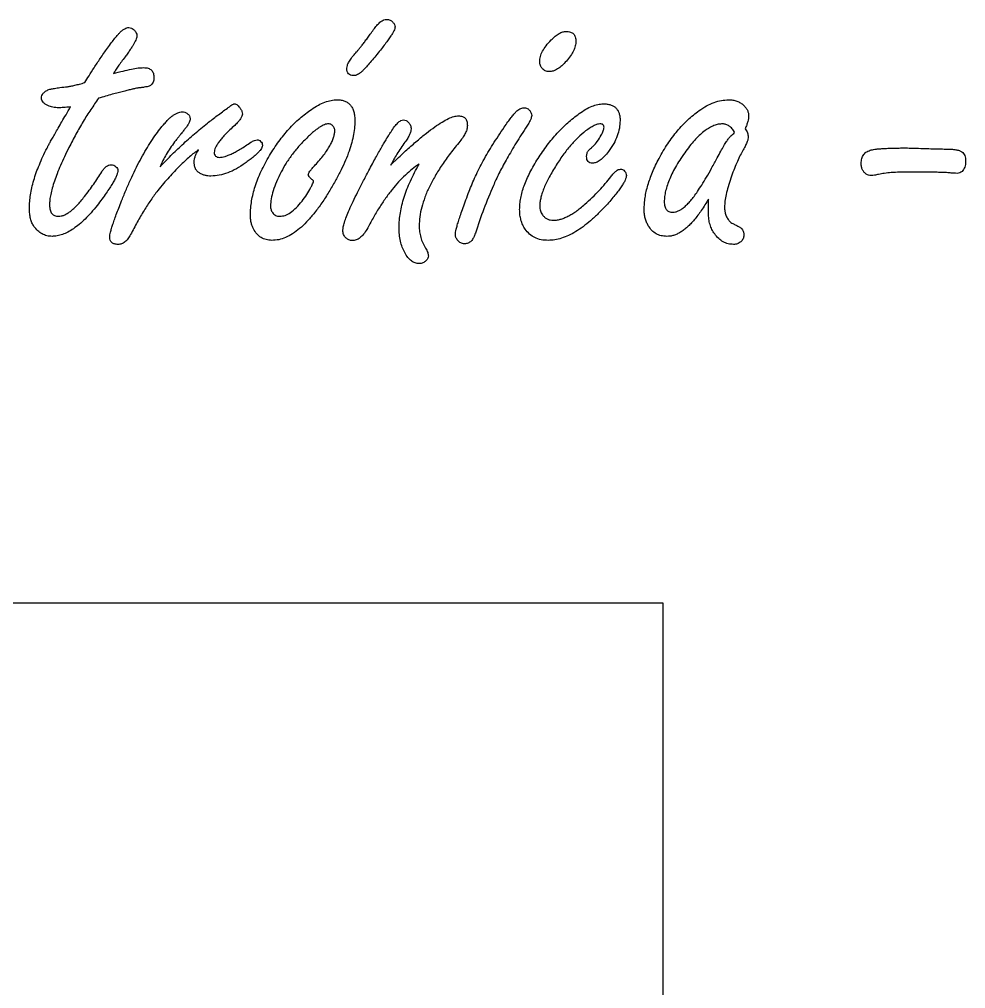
# Model space of a CAD drawing. Header units: millimetres. Extents: x 0 to 1186, y 0 to 599.
# Drawn here: x 410.44 to 454.81, y 499.1 to 544.53 of the extents above; entities that cross this region are included whole.
import ezdxf

# ---------------------------------------------------------------- set-up
doc = ezdxf.new("R2010")
doc.units = ezdxf.units.MM

msp = doc.modelspace()

# ---------------------------------------------------------------- linework, layer by layer
at = {"color": 7, "linetype": 'Continuous', "lineweight": 25}
for p, q in [((442.75, 535.453), (442.75, 536.109)), ((440.625, 517.173), (317.625, 517.173)), ((440.625, 414.173), (440.625, 517.173))]:
    msp.add_line(p, q, dxfattribs=at)
for points, knots in [([(427.083, 544.108), (427.133, 544.171), (427.223, 544.287), (427.369, 544.426), (427.516, 544.515), (427.617, 544.528), (427.663, 544.534)], [0, 0, 0, 0, 0.323585, 0.592714, 0.81433, 1, 1, 1, 1]), ([(427.663, 544.534), (427.718, 544.529), (427.827, 544.518), (427.906, 544.443), (427.946, 544.405)], [0, 0, 0, 0, 0.499659, 1, 1, 1, 1]), ([(427.946, 544.405), (427.978, 544.37), (428.037, 544.305), (428.049, 544.218), (428.055, 544.178)], [0, 0, 0, 0, 0.541138, 1, 1, 1, 1]), ([(414.569, 543.186), (414.632, 543.273), (414.748, 543.431), (414.909, 543.64), (415.04, 543.8), (415.121, 543.886), (415.155, 543.922)], [0, 0, 0, 0, 0.342146, 0.623019, 0.842851, 1, 1, 1, 1]), ([(415.155, 543.922), (415.192, 543.958), (415.261, 544.024), (415.371, 544.097), (415.472, 544.147), (415.539, 544.154), (415.57, 544.158)], [0, 0, 0, 0, 0.3164027, 0.586023, 0.8104043, 1, 1, 1, 1]), ([(415.57, 544.158), (415.615, 544.151), (415.716, 544.135), (415.789, 544.062), (415.829, 544.022)], [0, 0, 0, 0, 0.446501, 1, 1, 1, 1]), ([(415.829, 544.022), (415.864, 543.982), (415.929, 543.91), (415.943, 543.815), (415.95, 543.772)], [0, 0, 0, 0, 0.551128, 1, 1, 1, 1]), ([(426.174, 542.927), (426.199, 542.954), (426.255, 543.013), (426.34, 543.115), (426.438, 543.233), (426.547, 543.371), (426.662, 543.53), (426.794, 543.704), (426.935, 543.899), (427.032, 544.036), (427.083, 544.108)], [0, 0, 0, 0, 0.075423, 0.163633, 0.265992, 0.384064, 0.516714, 0.661995, 0.823084, 1, 1, 1, 1]), ([(428.055, 544.178), (428.051, 544.152), (428.041, 544.091), (427.994, 543.989), (427.924, 543.862), (427.825, 543.706), (427.694, 543.527), (427.542, 543.316), (427.359, 543.081), (427.225, 542.917), (427.154, 542.83)], [0, 0, 0, 0, 0.0477332, 0.1140235, 0.2043825, 0.3154157, 0.4524803, 0.6111421, 0.7936141, 1, 1, 1, 1]), ([(435.373, 543.569), (435.435, 543.63), (435.549, 543.743), (435.735, 543.867), (435.907, 543.955), (436.025, 543.965), (436.08, 543.969)], [0, 0, 0, 0, 0.313146, 0.578244, 0.803251, 1, 1, 1, 1]), ([(436.08, 543.969), (436.146, 543.965), (436.269, 543.956), (436.433, 543.866), (436.52, 543.7), (436.528, 543.576), (436.533, 543.507)], [0, 0, 0, 0, 0.270064, 0.497058, 0.722048, 1, 1, 1, 1]), ([(415.95, 543.772), (415.948, 543.748), (415.943, 543.695), (415.913, 543.608), (415.868, 543.507), (415.81, 543.387), (415.728, 543.257), (415.635, 543.108), (415.518, 542.948), (415.436, 542.834), (415.393, 542.774)], [0, 0, 0, 0, 0.061728, 0.139222, 0.236404, 0.350538, 0.48447, 0.635972, 0.808047, 1, 1, 1, 1]), ([(434.837, 542.547), (434.844, 542.63), (434.857, 542.803), (434.973, 543.056), (435.139, 543.321), (435.291, 543.482), (435.373, 543.569)], [0, 0, 0, 0, 0.208729, 0.437896, 0.697934, 1, 1, 1, 1]), ([(436.533, 543.507), (436.528, 543.435), (436.517, 543.281), (436.421, 543.053), (436.282, 542.811), (436.156, 542.658), (436.088, 542.577)], [0, 0, 0, 0, 0.205975, 0.436389, 0.698638, 1, 1, 1, 1]), ([(413.515, 541.57), (413.577, 541.678), (413.713, 541.916), (413.955, 542.292), (414.241, 542.724), (414.455, 543.026), (414.569, 543.186)], [0, 0, 0, 0, 0.194084, 0.425093, 0.694528, 1, 1, 1, 1]), ([(415.393, 542.774), (415.336, 542.697), (415.229, 542.553), (415.077, 542.348), (414.954, 542.162), (414.88, 542.045), (414.846, 541.991)], [0, 0, 0, 0, 0.299339, 0.566058, 0.799235, 1, 1, 1, 1]), ([(425.794, 542.244), (425.8, 542.289), (425.813, 542.391), (425.892, 542.551), (426.015, 542.733), (426.118, 542.858), (426.174, 542.927)], [0, 0, 0, 0, 0.169559, 0.388783, 0.664534, 1, 1, 1, 1]), ([(427.154, 542.83), (427.082, 542.742), (426.95, 542.583), (426.767, 542.371), (426.623, 542.207), (426.532, 542.121), (426.494, 542.085)], [0, 0, 0, 0, 0.342311, 0.623315, 0.843144, 1, 1, 1, 1]), ([(434.958, 542.226), (434.922, 542.273), (434.85, 542.367), (434.841, 542.486), (434.837, 542.547)], [0, 0, 0, 0, 0.488028, 1, 1, 1, 1]), ([(436.088, 542.577), (436.021, 542.502), (435.896, 542.365), (435.687, 542.209), (435.481, 542.103), (435.338, 542.091), (435.27, 542.085)], [0, 0, 0, 0, 0.30505, 0.566268, 0.794109, 1, 1, 1, 1]), ([(414.846, 541.991), (414.998, 542.033), (415.279, 542.112), (415.669, 542.2), (415.988, 542.259), (416.179, 542.269), (416.262, 542.274)], [0, 0, 0, 0, 0.328623, 0.603975, 0.828698, 1, 1, 1, 1]), ([(416.262, 542.274), (416.335, 542.27), (416.468, 542.263), (416.64, 542.165), (416.74, 541.994), (416.747, 541.863), (416.75, 541.791)], [0, 0, 0, 0, 0.276381, 0.503465, 0.727335, 1, 1, 1, 1]), ([(426.103, 541.897), (426.057, 541.899), (425.97, 541.904), (425.862, 541.979), (425.802, 542.1), (425.797, 542.192), (425.794, 542.244)], [0, 0, 0, 0, 0.258599, 0.482156, 0.708391, 1, 1, 1, 1]), ([(435.27, 542.085), (435.209, 542.091), (435.089, 542.102), (435.001, 542.185), (434.958, 542.226)], [0, 0, 0, 0, 0.5042079, 1, 1, 1, 1]), ([(416.75, 541.791), (416.748, 541.753), (416.743, 541.683), (416.713, 541.583), (416.66, 541.498), (416.608, 541.458), (416.583, 541.437)], [0, 0, 0, 0, 0.276234, 0.518608, 0.75925, 1, 1, 1, 1]), ([(426.494, 542.085), (426.461, 542.057), (426.398, 542.003), (426.297, 541.944), (426.2, 541.904), (426.135, 541.899), (426.103, 541.897)], [0, 0, 0, 0, 0.297438, 0.559203, 0.785995, 1, 1, 1, 1]), ([(411.475, 540.843), (411.479, 540.884), (411.486, 540.967), (411.56, 541.078), (411.671, 541.175), (411.765, 541.221), (411.816, 541.246)], [0, 0, 0, 0, 0.2187617, 0.4406623, 0.6939956, 1, 1, 1, 1]), ([(411.816, 541.246), (411.847, 541.254), (411.934, 541.278), (412.111, 541.303), (412.371, 541.344), (412.575, 541.366), (412.691, 541.379)], [0, 0, 0, 0, 0.106495, 0.30555, 0.604737, 1, 1, 1, 1]), ([(412.691, 541.379), (412.744, 541.387), (412.861, 541.405), (413.051, 541.449), (413.272, 541.504), (413.431, 541.547), (413.515, 541.57)], [0, 0, 0, 0, 0.190338, 0.418115, 0.690485, 1, 1, 1, 1]), ([(416.126, 541.332), (416.109, 541.331), (416.062, 541.329), (415.977, 541.316), (415.859, 541.292), (415.709, 541.255), (415.527, 541.211), (415.311, 541.159), (415.065, 541.093), (414.889, 541.047), (414.796, 541.022)], [0, 0, 0, 0, 0.0388086, 0.1018283, 0.1896422, 0.3024288, 0.4397476, 0.6016025, 0.7885294, 1, 1, 1, 1]), ([(416.583, 541.437), (416.562, 541.427), (416.512, 541.401), (416.414, 541.374), (416.282, 541.352), (416.182, 541.339), (416.126, 541.332)], [0, 0, 0, 0, 0.145352, 0.360835, 0.640306, 1, 1, 1, 1]), ([(411.775, 540.49), (411.73, 540.513), (411.648, 540.556), (411.551, 540.642), (411.485, 540.737), (411.478, 540.809), (411.475, 540.843)], [0, 0, 0, 0, 0.313069, 0.564706, 0.792023, 1, 1, 1, 1]), ([(414.154, 540.837), (414.03, 540.661), (413.778, 540.306), (413.426, 539.743), (413.083, 539.153), (412.872, 538.743), (412.764, 538.535)], [0, 0, 0, 0, 0.239673, 0.485444, 0.739253, 1, 1, 1, 1]), ([(414.796, 541.022), (414.689, 540.992), (414.474, 540.932), (414.261, 540.869), (414.154, 540.837)], [0, 0, 0, 0, 0.4993883, 1, 1, 1, 1]), ([(424.134, 540.316), (424.24, 540.384), (424.442, 540.514), (424.752, 540.657), (425.048, 540.746), (425.242, 540.76), (425.335, 540.766)], [0, 0, 0, 0, 0.291621, 0.553022, 0.785967, 1, 1, 1, 1]), ([(425.335, 540.766), (425.401, 540.764), (425.525, 540.76), (425.699, 540.712), (425.847, 540.631), (425.969, 540.519), (426.061, 540.373), (426.124, 540.197), (426.167, 539.992), (426.169, 539.844), (426.171, 539.765)], [0, 0, 0, 0, 0.132648, 0.249533, 0.35999, 0.467568, 0.580381, 0.702853, 0.841857, 1, 1, 1, 1]), ([(442.309, 540.257), (442.426, 540.335), (442.649, 540.485), (443.003, 540.644), (443.35, 540.746), (443.582, 540.76), (443.695, 540.766)], [0, 0, 0, 0, 0.280489, 0.5370116, 0.7732249, 1, 1, 1, 1]), ([(443.695, 540.766), (443.764, 540.764), (443.895, 540.761), (444.081, 540.706), (444.253, 540.629), (444.348, 540.55), (444.396, 540.51)], [0, 0, 0, 0, 0.266756, 0.514646, 0.757844, 1, 1, 1, 1]), ([(411.734, 538.5), (411.755, 538.539), (411.802, 538.629), (411.884, 538.783), (411.991, 538.97), (412.117, 539.195), (412.268, 539.453), (412.438, 539.749), (412.633, 540.077), (412.769, 540.309), (412.841, 540.431)], [0, 0, 0, 0, 0.059743, 0.137844, 0.234949, 0.350424, 0.484927, 0.637801, 0.809715, 1, 1, 1, 1]), ([(412.282, 540.389), (412.19, 540.394), (412.016, 540.401), (411.853, 540.461), (411.775, 540.49)], [0, 0, 0, 0, 0.524464, 1, 1, 1, 1]), ([(412.841, 540.431), (412.783, 540.424), (412.675, 540.413), (412.524, 540.402), (412.396, 540.392), (412.317, 540.39), (412.282, 540.389)], [0, 0, 0, 0, 0.311183, 0.579613, 0.811027, 1, 1, 1, 1]), ([(419.256, 539.665), (419.408, 539.785), (419.717, 540.029), (420.038, 540.258), (420.201, 540.375)], [0, 0, 0, 0, 0.491785, 1, 1, 1, 1]), ([(420.201, 540.375), (420.239, 540.405), (420.306, 540.457), (420.397, 540.522), (420.463, 540.566), (420.504, 540.575), (420.518, 540.578)], [0, 0, 0, 0, 0.380949, 0.675258, 0.879807, 1, 1, 1, 1]), ([(420.518, 540.578), (420.544, 540.575), (420.597, 540.568), (420.671, 540.516), (420.743, 540.439), (420.786, 540.375), (420.81, 540.339)], [0, 0, 0, 0, 0.191868, 0.40486, 0.676308, 1, 1, 1, 1]), ([(420.81, 540.339), (420.835, 540.298), (420.881, 540.224), (420.891, 540.137), (420.895, 540.098)], [0, 0, 0, 0, 0.549349, 1, 1, 1, 1]), ([(422.167, 538.149), (422.238, 538.263), (422.378, 538.486), (422.598, 538.808), (422.831, 539.108), (423.073, 539.389), (423.323, 539.651), (423.582, 539.894), (423.853, 540.114), (424.041, 540.249), (424.134, 540.316)], [0, 0, 0, 0, 0.135983, 0.26807, 0.396868, 0.522152, 0.645013, 0.765094, 0.88359, 1, 1, 1, 1]), ([(433.722, 540.198), (433.751, 540.227), (433.808, 540.281), (433.902, 540.344), (433.998, 540.382), (434.064, 540.387), (434.095, 540.389)], [0, 0, 0, 0, 0.2851927, 0.5465049, 0.7798304, 1, 1, 1, 1]), ([(434.095, 540.389), (434.151, 540.385), (434.262, 540.375), (434.34, 540.296), (434.378, 540.257)], [0, 0, 0, 0, 0.504911, 1, 1, 1, 1]), ([(436.686, 540.119), (436.789, 540.188), (436.981, 540.318), (437.274, 540.464), (437.548, 540.557), (437.727, 540.571), (437.811, 540.578)], [0, 0, 0, 0, 0.300961, 0.564943, 0.795467, 1, 1, 1, 1]), ([(437.811, 540.578), (437.873, 540.576), (437.99, 540.573), (438.154, 540.533), (438.297, 540.476), (438.413, 540.388), (438.5, 540.272), (438.561, 540.133), (438.601, 539.972), (438.604, 539.856), (438.605, 539.795)], [0, 0, 0, 0, 0.145265, 0.275317, 0.392857, 0.502856, 0.612856, 0.729218, 0.857031, 1, 1, 1, 1]), ([(444.396, 540.51), (444.432, 540.473), (444.501, 540.401), (444.58, 540.276), (444.626, 540.14), (444.632, 540.047), (444.634, 540.001)], [0, 0, 0, 0, 0.266681, 0.518064, 0.759462, 1, 1, 1, 1]), ([(417.089, 539.465), (417.136, 539.524), (417.226, 539.635), (417.366, 539.782), (417.496, 539.911), (417.62, 540.017), (417.742, 540.098), (417.857, 540.153), (417.965, 540.194), (418.037, 540.199), (418.072, 540.201)], [0, 0, 0, 0, 0.178955, 0.339074, 0.482628, 0.613483, 0.728031, 0.829257, 0.917801, 1, 1, 1, 1]), ([(418.072, 540.201), (418.115, 540.197), (418.202, 540.19), (418.276, 540.144), (418.314, 540.122)], [0, 0, 0, 0, 0.498494, 1, 1, 1, 1]), ([(418.446, 539.871), (418.444, 539.844), (418.438, 539.782), (418.393, 539.686), (418.332, 539.574), (418.276, 539.498), (418.246, 539.456)], [0, 0, 0, 0, 0.178257, 0.395938, 0.669563, 1, 1, 1, 1]), ([(418.314, 540.122), (418.353, 540.087), (418.428, 540.02), (418.44, 539.92), (418.446, 539.871)], [0, 0, 0, 0, 0.513702, 1, 1, 1, 1]), ([(420.895, 540.098), (420.889, 540.062), (420.875, 539.98), (420.802, 539.853), (420.686, 539.712), (420.589, 539.617), (420.536, 539.565)], [0, 0, 0, 0, 0.165684, 0.378699, 0.660062, 1, 1, 1, 1]), ([(427.866, 539.268), (427.919, 539.351), (428.013, 539.501), (428.169, 539.673), (428.309, 539.796), (428.41, 539.816), (428.455, 539.824)], [0, 0, 0, 0, 0.352998, 0.632609, 0.839209, 1, 1, 1, 1]), ([(428.093, 537.94), (428.266, 538.103), (428.593, 538.413), (429.073, 538.832), (429.505, 539.192), (429.895, 539.483), (430.239, 539.714), (430.54, 539.878), (430.797, 539.987), (430.96, 540.005), (431.031, 540.013)], [0, 0, 0, 0, 0.195643, 0.370957, 0.524893, 0.658945, 0.772188, 0.865881, 0.941112, 1, 1, 1, 1]), ([(428.455, 539.824), (428.495, 539.818), (428.583, 539.804), (428.647, 539.741), (428.682, 539.707)], [0, 0, 0, 0, 0.454028, 1, 1, 1, 1]), ([(431.031, 540.013), (431.093, 540.008), (431.207, 540), (431.357, 539.909), (431.434, 539.747), (431.442, 539.626), (431.446, 539.559)], [0, 0, 0, 0, 0.263841, 0.482948, 0.715992, 1, 1, 1, 1]), ([(433.174, 539.477), (433.23, 539.56), (433.334, 539.712), (433.484, 539.913), (433.607, 540.074), (433.687, 540.16), (433.722, 540.198)], [0, 0, 0, 0, 0.3315238, 0.6101864, 0.8298112, 1, 1, 1, 1]), ([(434.461, 540.036), (434.456, 540), (434.446, 539.915), (434.382, 539.778), (434.291, 539.609), (434.211, 539.492), (434.166, 539.427)], [0, 0, 0, 0, 0.157155, 0.37545, 0.654845, 1, 1, 1, 1]), ([(434.378, 540.257), (434.402, 540.221), (434.447, 540.154), (434.456, 540.073), (434.461, 540.036)], [0, 0, 0, 0, 0.5355251, 1, 1, 1, 1]), ([(434.758, 538.017), (434.898, 538.227), (435.174, 538.639), (435.645, 539.196), (436.142, 539.696), (436.506, 539.979), (436.686, 540.119)], [0, 0, 0, 0, 0.263949, 0.518245, 0.762112, 1, 1, 1, 1]), ([(440.434, 538.017), (440.499, 538.135), (440.628, 538.368), (440.838, 538.702), (441.059, 539.013), (441.287, 539.306), (441.528, 539.575), (441.777, 539.825), (442.037, 540.053), (442.219, 540.189), (442.309, 540.257)], [0, 0, 0, 0, 0.137784, 0.271099, 0.400813, 0.526718, 0.648419, 0.768501, 0.885311, 1, 1, 1, 1]), ([(444.634, 540.001), (444.633, 539.961), (444.629, 539.875), (444.591, 539.736), (444.544, 539.574), (444.497, 539.463), (444.473, 539.403)], [0, 0, 0, 0, 0.1896553, 0.4178812, 0.6900657, 1, 1, 1, 1]), ([(415.267, 536.115), (415.338, 536.29), (415.478, 536.632), (415.7, 537.127), (415.923, 537.592), (416.149, 538.028), (416.378, 538.432), (416.613, 538.803), (416.841, 539.15), (417.008, 539.362), (417.089, 539.465)], [0, 0, 0, 0, 0.1483005, 0.28984, 0.4247228, 0.5530695, 0.6743509, 0.788762, 0.8973691, 1, 1, 1, 1]), ([(417.036, 537.628), (417.202, 537.802), (417.54, 538.156), (418.081, 538.666), (418.651, 539.174), (419.052, 539.5), (419.256, 539.665)], [0, 0, 0, 0, 0.239578, 0.486113, 0.739239, 1, 1, 1, 1]), ([(418.246, 539.456), (418.24, 539.449), (418.223, 539.431), (418.194, 539.391), (418.151, 539.333), (418.091, 539.259), (418.018, 539.167), (417.928, 539.059), (417.83, 538.929), (417.757, 538.839), (417.719, 538.791)], [0, 0, 0, 0, 0.031976, 0.08886, 0.175567, 0.286607, 0.42473, 0.589939, 0.782795, 1, 1, 1, 1]), ([(420.536, 539.565), (420.461, 539.496), (420.319, 539.364), (420.121, 539.171), (419.955, 538.992), (419.821, 538.826), (419.716, 538.674), (419.635, 538.538), (419.587, 538.413), (419.58, 538.333), (419.576, 538.296)], [0, 0, 0, 0, 0.1888527, 0.3596255, 0.5099871, 0.6404348, 0.7552766, 0.8512227, 0.9322045, 1, 1, 1, 1]), ([(424.922, 539.636), (424.894, 539.634), (424.831, 539.63), (424.735, 539.597), (424.628, 539.55), (424.513, 539.481), (424.39, 539.391), (424.255, 539.286), (424.11, 539.162), (424.013, 539.069), (423.963, 539.021)], [0, 0, 0, 0, 0.073937, 0.161383, 0.26129, 0.376112, 0.507005, 0.655139, 0.818804, 1, 1, 1, 1]), ([(426.171, 539.765), (426.166, 539.65), (426.157, 539.411), (426.094, 539.043), (425.996, 538.653), (425.859, 538.241), (425.682, 537.806), (425.462, 537.352), (425.209, 536.872), (425.016, 536.552), (424.917, 536.386)], [0, 0, 0, 0, 0.094647, 0.19687, 0.306742, 0.424972, 0.553931, 0.692627, 0.840734, 1, 1, 1, 1]), ([(425.179, 539.486), (425.164, 539.508), (425.136, 539.552), (425.075, 539.6), (425.003, 539.633), (424.95, 539.635), (424.922, 539.636)], [0, 0, 0, 0, 0.256497, 0.497998, 0.734476, 1, 1, 1, 1]), ([(425.229, 539.327), (425.227, 539.354), (425.222, 539.411), (425.194, 539.46), (425.179, 539.486)], [0, 0, 0, 0, 0.476669, 1, 1, 1, 1]), ([(428.808, 539.397), (428.804, 539.358), (428.794, 539.268), (428.735, 539.125), (428.642, 538.961), (428.563, 538.847), (428.52, 538.785)], [0, 0, 0, 0, 0.173726, 0.393911, 0.668831, 1, 1, 1, 1]), ([(428.682, 539.707), (428.718, 539.661), (428.79, 539.57), (428.802, 539.454), (428.808, 539.397)], [0, 0, 0, 0, 0.506287, 1, 1, 1, 1]), ([(431.446, 539.559), (431.442, 539.504), (431.433, 539.384), (431.357, 539.204), (431.246, 539.01), (431.149, 538.883), (431.096, 538.815)], [0, 0, 0, 0, 0.19842, 0.427625, 0.690586, 1, 1, 1, 1]), ([(431.528, 536.48), (431.574, 536.595), (431.666, 536.83), (431.822, 537.183), (432.001, 537.543), (432.194, 537.914), (432.41, 538.294), (432.645, 538.682), (432.903, 539.077), (433.082, 539.342), (433.174, 539.477)], [0, 0, 0, 0, 0.108302, 0.220982, 0.337761, 0.459936, 0.587252, 0.719831, 0.857061, 1, 1, 1, 1]), ([(434.166, 539.427), (434.081, 539.295), (433.915, 539.037), (433.682, 538.654), (433.462, 538.294), (433.269, 537.947), (433.089, 537.622), (432.929, 537.314), (432.787, 537.025), (432.704, 536.836), (432.665, 536.745)], [0, 0, 0, 0, 0.153148, 0.299194, 0.436535, 0.565061, 0.686244, 0.798363, 0.903631, 1, 1, 1, 1]), ([(437.663, 539.636), (437.622, 539.631), (437.525, 539.619), (437.371, 539.549), (437.19, 539.442), (437.062, 539.352), (436.992, 539.303)], [0, 0, 0, 0, 0.165392, 0.383226, 0.661707, 1, 1, 1, 1]), ([(437.852, 539.477), (437.85, 539.501), (437.847, 539.546), (437.807, 539.603), (437.741, 539.633), (437.691, 539.635), (437.663, 539.636)], [0, 0, 0, 0, 0.254348, 0.471873, 0.705623, 1, 1, 1, 1]), ([(437.722, 539.109), (437.76, 539.176), (437.824, 539.292), (437.844, 539.422), (437.852, 539.477)], [0, 0, 0, 0, 0.579786, 1, 1, 1, 1]), ([(438.605, 539.795), (438.599, 539.674), (438.587, 539.429), (438.478, 539.064), (438.311, 538.696), (438.152, 538.466), (438.07, 538.346)], [0, 0, 0, 0, 0.229742, 0.467276, 0.723235, 1, 1, 1, 1]), ([(443.413, 539.636), (443.346, 539.631), (443.208, 539.623), (443.001, 539.559), (442.792, 539.457), (442.578, 539.316), (442.361, 539.135), (442.139, 538.916), (441.916, 538.655), (441.772, 538.464), (441.696, 538.364)], [0, 0, 0, 0, 0.091139, 0.186919, 0.291873, 0.406508, 0.534367, 0.674839, 0.829862, 1, 1, 1, 1]), ([(443.978, 539.224), (443.94, 539.288), (443.87, 539.405), (443.729, 539.537), (443.577, 539.623), (443.467, 539.632), (443.413, 539.636)], [0, 0, 0, 0, 0.303315, 0.555561, 0.781319, 1, 1, 1, 1]), ([(444.473, 539.403), (444.515, 539.341), (444.59, 539.229), (444.609, 539.097), (444.617, 539.038)], [0, 0, 0, 0, 0.56092, 1, 1, 1, 1]), ([(423.963, 539.021), (423.832, 538.889), (423.577, 538.633), (423.241, 538.223), (422.949, 537.811), (422.791, 537.522), (422.715, 537.381)], [0, 0, 0, 0, 0.2686, 0.523213, 0.767463, 1, 1, 1, 1]), ([(424.31, 537.708), (424.382, 537.789), (424.521, 537.944), (424.711, 538.175), (424.867, 538.397), (424.998, 538.605), (425.098, 538.803), (425.176, 538.987), (425.218, 539.161), (425.225, 539.274), (425.229, 539.327)], [0, 0, 0, 0, 0.171525, 0.329296, 0.471805, 0.601423, 0.718012, 0.821749, 0.915846, 1, 1, 1, 1]), ([(426.83, 537.454), (426.883, 537.555), (426.986, 537.75), (427.137, 538.029), (427.28, 538.289), (427.415, 538.524), (427.539, 538.742), (427.655, 538.936), (427.762, 539.11), (427.833, 539.217), (427.866, 539.268)], [0, 0, 0, 0, 0.16261, 0.316437, 0.456434, 0.587678, 0.70634, 0.816283, 0.912464, 1, 1, 1, 1]), ([(436.992, 539.303), (436.871, 539.205), (436.615, 538.998), (436.266, 538.609), (435.907, 538.156), (435.686, 537.816), (435.57, 537.637)], [0, 0, 0, 0, 0.212486, 0.448082, 0.709973, 1, 1, 1, 1]), ([(437.354, 538.603), (437.418, 538.671), (437.56, 538.826), (437.664, 539.008), (437.722, 539.109)], [0, 0, 0, 0, 0.4456519, 1, 1, 1, 1]), ([(443.163, 538.046), (443.219, 538.15), (443.322, 538.34), (443.467, 538.595), (443.585, 538.792), (443.661, 538.901), (443.692, 538.947)], [0, 0, 0, 0, 0.340158, 0.618802, 0.839931, 1, 1, 1, 1]), ([(443.692, 538.947), (443.729, 538.99), (443.814, 539.093), (443.918, 539.176), (443.978, 539.224)], [0, 0, 0, 0, 0.423904, 1, 1, 1, 1]), ([(444.617, 539.038), (444.612, 538.998), (444.602, 538.904), (444.544, 538.752), (444.464, 538.565), (444.39, 538.433), (444.349, 538.361)], [0, 0, 0, 0, 0.166298, 0.382048, 0.6624052, 1, 1, 1, 1]), ([(410.91, 535.679), (410.912, 535.783), (410.915, 535.994), (410.962, 536.315), (411.021, 536.65), (411.115, 536.996), (411.228, 537.357), (411.376, 537.726), (411.539, 538.112), (411.668, 538.368), (411.734, 538.5)], [0, 0, 0, 0, 0.104345, 0.213477, 0.327612, 0.448768, 0.575959, 0.710211, 0.850775, 1, 1, 1, 1]), ([(412.764, 538.535), (412.692, 538.389), (412.552, 538.109), (412.367, 537.697), (412.21, 537.314), (412.083, 536.96), (411.982, 536.636), (411.905, 536.342), (411.863, 536.073), (411.855, 535.903), (411.852, 535.824)], [0, 0, 0, 0, 0.169526, 0.326382, 0.46982, 0.600061, 0.717696, 0.823013, 0.917083, 1, 1, 1, 1]), ([(417.719, 538.791), (417.648, 538.694), (417.509, 538.504), (417.328, 538.21), (417.165, 537.923), (417.079, 537.725), (417.036, 537.628)], [0, 0, 0, 0, 0.267086, 0.521476, 0.765153, 1, 1, 1, 1]), ([(419.833, 538.067), (419.871, 538.07), (419.956, 538.076), (420.091, 538.111), (420.245, 538.169), (420.419, 538.245), (420.612, 538.346), (420.825, 538.467), (421.054, 538.613), (421.212, 538.718), (421.296, 538.773)], [0, 0, 0, 0, 0.070342, 0.155204, 0.254538, 0.370221, 0.50343, 0.652092, 0.817366, 1, 1, 1, 1]), ([(421.837, 538.641), (421.835, 538.616), (421.829, 538.561), (421.786, 538.477), (421.72, 538.388), (421.632, 538.285), (421.518, 538.175), (421.377, 538.057), (421.214, 537.928), (421.094, 537.842), (421.031, 537.796)], [0, 0, 0, 0, 0.062409, 0.138505, 0.232207, 0.342362, 0.476585, 0.628718, 0.80427, 1, 1, 1, 1]), ([(421.296, 538.773), (421.348, 538.807), (421.439, 538.867), (421.545, 538.884), (421.59, 538.891)], [0, 0, 0, 0, 0.576103, 1, 1, 1, 1]), ([(421.59, 538.891), (421.618, 538.887), (421.678, 538.879), (421.724, 538.839), (421.749, 538.817)], [0, 0, 0, 0, 0.455858, 1, 1, 1, 1]), ([(421.749, 538.817), (421.776, 538.791), (421.825, 538.741), (421.833, 538.673), (421.837, 538.641)], [0, 0, 0, 0, 0.538034, 1, 1, 1, 1]), ([(428.52, 538.785), (428.452, 538.69), (428.321, 538.505), (428.146, 538.226), (427.985, 537.962), (427.891, 537.787), (427.846, 537.702)], [0, 0, 0, 0, 0.274993, 0.532087, 0.774057, 1, 1, 1, 1]), ([(431.096, 538.815), (430.945, 538.63), (430.653, 538.273), (430.263, 537.731), (429.936, 537.206), (429.66, 536.702), (429.449, 536.213), (429.302, 535.742), (429.202, 535.291), (429.191, 534.994), (429.185, 534.849)], [0, 0, 0, 0, 0.15972, 0.308367, 0.446067, 0.573529, 0.692043, 0.801453, 0.903283, 1, 1, 1, 1]), ([(437.116, 538.376), (437.125, 538.386), (437.148, 538.412), (437.196, 538.46), (437.268, 538.524), (437.323, 538.574), (437.354, 538.603)], [0, 0, 0, 0, 0.12031, 0.322658, 0.613808, 1, 1, 1, 1]), ([(450.384, 538.414), (450.418, 538.421), (450.497, 538.438), (450.631, 538.458), (450.798, 538.472), (450.994, 538.482), (451.222, 538.496), (451.48, 538.499), (451.769, 538.507), (451.972, 538.506), (452.079, 538.505)], [0, 0, 0, 0, 0.061784, 0.142325, 0.239645, 0.355826, 0.48929, 0.641654, 0.811325, 1, 1, 1, 1]), ([(452.079, 538.505), (452.19, 538.504), (452.43, 538.501), (452.669, 538.49), (452.798, 538.485)], [0, 0, 0, 0, 0.462973, 1, 1, 1, 1]), ([(452.798, 538.485), (452.926, 538.481), (453.157, 538.474), (453.464, 538.465), (453.694, 538.459), (453.821, 538.456), (453.872, 538.455)], [0, 0, 0, 0, 0.358934, 0.643875, 0.857562, 1, 1, 1, 1]), ([(453.872, 538.455), (453.96, 538.454), (454.119, 538.451), (454.334, 538.429), (454.505, 538.393), (454.593, 538.344), (454.632, 538.323)], [0, 0, 0, 0, 0.3361255, 0.6133171, 0.8311971, 1, 1, 1, 1]), ([(418.84, 538.417), (418.771, 538.368), (418.626, 538.265), (418.412, 538.086), (418.187, 537.883), (417.949, 537.659), (417.708, 537.406), (417.452, 537.132), (417.191, 536.83), (417.015, 536.619), (416.924, 536.509)], [0, 0, 0, 0, 0.094016, 0.196592, 0.308827, 0.42861, 0.558353, 0.695856, 0.842804, 1, 1, 1, 1]), ([(418.634, 537.852), (418.636, 537.895), (418.64, 537.986), (418.689, 538.123), (418.747, 538.272), (418.808, 538.367), (418.84, 538.417)], [0, 0, 0, 0, 0.213401, 0.445648, 0.707589, 1, 1, 1, 1]), ([(419.576, 538.296), (419.578, 538.262), (419.58, 538.198), (419.638, 538.119), (419.726, 538.072), (419.795, 538.069), (419.833, 538.067)], [0, 0, 0, 0, 0.258406, 0.479556, 0.711804, 1, 1, 1, 1]), ([(421.272, 535.364), (421.275, 535.472), (421.282, 535.692), (421.324, 536.024), (421.397, 536.363), (421.492, 536.709), (421.622, 537.061), (421.774, 537.42), (421.957, 537.785), (422.096, 538.026), (422.167, 538.149)], [0, 0, 0, 0, 0.1095202, 0.2227706, 0.3386418, 0.4605091, 0.5863579, 0.718263, 0.8561522, 1, 1, 1, 1]), ([(433.895, 535.618), (433.899, 535.706), (433.906, 535.886), (433.945, 536.163), (434.014, 536.448), (434.109, 536.743), (434.23, 537.048), (434.383, 537.361), (434.554, 537.69), (434.689, 537.906), (434.758, 538.017)], [0, 0, 0, 0, 0.102771, 0.209836, 0.323496, 0.443206, 0.569602, 0.704747, 0.84807, 1, 1, 1, 1]), ([(437.036, 538.108), (437.039, 538.159), (437.044, 538.255), (437.093, 538.338), (437.116, 538.376)], [0, 0, 0, 0, 0.535119, 1, 1, 1, 1]), ([(437.313, 537.79), (437.272, 537.793), (437.195, 537.799), (437.098, 537.866), (437.043, 537.977), (437.039, 538.061), (437.036, 538.108)], [0, 0, 0, 0, 0.2556859, 0.4722416, 0.7087326, 1, 1, 1, 1]), ([(438.07, 538.346), (438.003, 538.263), (437.883, 538.11), (437.685, 537.935), (437.499, 537.816), (437.371, 537.798), (437.313, 537.79)], [0, 0, 0, 0, 0.3307483, 0.6026978, 0.8195782, 1, 1, 1, 1]), ([(439.736, 535.623), (439.738, 535.715), (439.744, 535.901), (439.778, 536.183), (439.83, 536.473), (439.908, 536.769), (440.009, 537.07), (440.127, 537.381), (440.268, 537.699), (440.377, 537.909), (440.434, 538.017)], [0, 0, 0, 0, 0.108856, 0.221855, 0.338375, 0.459205, 0.586048, 0.717445, 0.855654, 1, 1, 1, 1]), ([(441.696, 538.364), (441.616, 538.25), (441.459, 538.03), (441.255, 537.696), (441.075, 537.38), (440.934, 537.074), (440.819, 536.783), (440.741, 536.502), (440.686, 536.237), (440.68, 536.063), (440.678, 535.98)], [0, 0, 0, 0, 0.159183, 0.307877, 0.44608, 0.573196, 0.691818, 0.802296, 0.904752, 1, 1, 1, 1]), ([(442.238, 536.468), (442.305, 536.568), (442.449, 536.785), (442.67, 537.148), (442.909, 537.576), (443.075, 537.883), (443.163, 538.046)], [0, 0, 0, 0, 0.1963562, 0.4281514, 0.6961776, 1, 1, 1, 1]), ([(444.349, 538.361), (444.301, 538.275), (444.201, 538.094), (444.069, 537.791), (443.929, 537.453), (443.843, 537.213), (443.798, 537.086)], [0, 0, 0, 0, 0.211255, 0.448192, 0.711261, 1, 1, 1, 1]), ([(449.91, 537.778), (449.914, 537.858), (449.923, 538.006), (450.015, 538.207), (450.178, 538.348), (450.313, 538.392), (450.384, 538.414)], [0, 0, 0, 0, 0.274406, 0.511902, 0.743396, 1, 1, 1, 1]), ([(454.632, 538.323), (454.659, 538.3), (454.714, 538.252), (454.771, 538.149), (454.802, 538.022), (454.806, 537.929), (454.808, 537.878)], [0, 0, 0, 0, 0.213781, 0.439471, 0.696798, 1, 1, 1, 1]), ([(414.301, 537.39), (414.333, 537.44), (414.392, 537.531), (414.504, 537.632), (414.616, 537.704), (414.698, 537.712), (414.737, 537.716)], [0, 0, 0, 0, 0.312596, 0.573451, 0.794307, 1, 1, 1, 1]), ([(414.737, 537.716), (414.781, 537.714), (414.867, 537.708), (414.936, 537.655), (414.969, 537.628)], [0, 0, 0, 0, 0.504902, 1, 1, 1, 1]), ([(414.969, 537.628), (414.995, 537.6), (415.041, 537.549), (415.051, 537.48), (415.055, 537.449)], [0, 0, 0, 0, 0.539297, 1, 1, 1, 1]), ([(418.855, 537.354), (418.821, 537.38), (418.751, 537.431), (418.684, 537.551), (418.642, 537.693), (418.637, 537.797), (418.634, 537.852)], [0, 0, 0, 0, 0.224285, 0.45448, 0.70863, 1, 1, 1, 1]), ([(421.031, 537.796), (420.894, 537.702), (420.633, 537.524), (420.221, 537.335), (419.82, 537.21), (419.553, 537.194), (419.423, 537.187)], [0, 0, 0, 0, 0.284442, 0.540992, 0.777981, 1, 1, 1, 1]), ([(423.983, 537.269), (423.99, 537.288), (424.007, 537.343), (424.076, 537.432), (424.176, 537.561), (424.261, 537.654), (424.31, 537.708)], [0, 0, 0, 0, 0.108279, 0.312956, 0.606095, 1, 1, 1, 1]), ([(429.185, 537.752), (429.075, 537.674), (428.849, 537.515), (428.527, 537.235), (428.212, 536.914), (427.907, 536.547), (427.6, 536.146), (427.303, 535.699), (427.012, 535.211), (426.83, 534.867), (426.736, 534.69)], [0, 0, 0, 0, 0.102112, 0.20907, 0.322573, 0.442269, 0.570085, 0.705082, 0.848709, 1, 1, 1, 1]), ([(427.846, 537.702), (427.888, 537.741), (427.973, 537.818), (428.053, 537.9), (428.093, 537.94)], [0, 0, 0, 0, 0.503193, 1, 1, 1, 1]), ([(428.243, 534.781), (428.246, 534.894), (428.252, 535.125), (428.298, 535.475), (428.373, 535.833), (428.476, 536.201), (428.61, 536.576), (428.772, 536.962), (428.964, 537.357), (429.11, 537.618), (429.185, 537.752)], [0, 0, 0, 0, 0.107543, 0.219602, 0.335037, 0.456313, 0.582195, 0.714935, 0.854079, 1, 1, 1, 1]), ([(435.57, 537.637), (435.513, 537.541), (435.402, 537.356), (435.252, 537.083), (435.124, 536.827), (435.02, 536.585), (434.94, 536.359), (434.884, 536.148), (434.845, 535.954), (434.84, 535.828), (434.837, 535.768)], [0, 0, 0, 0, 0.16517, 0.31901, 0.459769, 0.589084, 0.707433, 0.814037, 0.911334, 1, 1, 1, 1]), ([(449.977, 537.475), (449.958, 537.522), (449.918, 537.619), (449.912, 537.724), (449.91, 537.778)], [0, 0, 0, 0, 0.479271, 1, 1, 1, 1]), ([(454.808, 537.878), (454.806, 537.831), (454.801, 537.741), (454.772, 537.611), (454.72, 537.497), (454.667, 537.435), (454.641, 537.404)], [0, 0, 0, 0, 0.275285, 0.5276, 0.767914, 1, 1, 1, 1]), ([(413.494, 536.236), (413.641, 536.426), (413.927, 536.798), (414.178, 537.195), (414.301, 537.39)], [0, 0, 0, 0, 0.510771, 1, 1, 1, 1]), ([(415.055, 537.449), (415.051, 537.413), (415.043, 537.33), (414.989, 537.196), (414.916, 537.032), (414.809, 536.841), (414.668, 536.625), (414.504, 536.376), (414.306, 536.101), (414.162, 535.91), (414.086, 535.809)], [0, 0, 0, 0, 0.0557088, 0.1303587, 0.2229603, 0.336849, 0.4712164, 0.6259561, 0.8028878, 1, 1, 1, 1]), ([(419.423, 537.187), (419.373, 537.189), (419.273, 537.195), (419.125, 537.223), (418.985, 537.278), (418.899, 537.329), (418.855, 537.354)], [0, 0, 0, 0, 0.250824, 0.500833, 0.747599, 1, 1, 1, 1]), ([(422.715, 537.381), (422.639, 537.228), (422.497, 536.941), (422.341, 536.518), (422.237, 536.137), (422.221, 535.893), (422.214, 535.779)], [0, 0, 0, 0, 0.3021127, 0.5675682, 0.7989144, 1, 1, 1, 1]), ([(424.237, 536.963), (424.198, 536.993), (424.13, 537.047), (424.054, 537.132), (423.995, 537.2), (423.987, 537.249), (423.983, 537.269)], [0, 0, 0, 0, 0.360214, 0.637267, 0.85052, 1, 1, 1, 1]), ([(425.605, 534.64), (425.611, 534.694), (425.624, 534.822), (425.686, 535.039), (425.786, 535.308), (425.916, 535.635), (426.095, 536.011), (426.302, 536.446), (426.554, 536.932), (426.735, 537.274), (426.83, 537.454)], [0, 0, 0, 0, 0.052951, 0.124991, 0.218336, 0.332725, 0.467331, 0.623239, 0.80135, 1, 1, 1, 1]), ([(436.954, 535.865), (437.071, 535.972), (437.3, 536.181), (437.619, 536.505), (437.914, 536.825), (438.09, 537.048), (438.176, 537.157)], [0, 0, 0, 0, 0.266679, 0.522676, 0.766093, 1, 1, 1, 1]), ([(438.9, 537.219), (438.896, 537.185), (438.888, 537.108), (438.839, 536.985), (438.763, 536.843), (438.659, 536.678), (438.528, 536.49), (438.359, 536.286), (438.17, 536.055), (438.029, 535.898), (437.955, 535.815)], [0, 0, 0, 0, 0.0590584, 0.1357016, 0.2287087, 0.3421965, 0.4766486, 0.6307038, 0.8051915, 1, 1, 1, 1]), ([(438.176, 537.157), (438.215, 537.21), (438.288, 537.307), (438.404, 537.42), (438.514, 537.495), (438.589, 537.508), (438.623, 537.513)], [0, 0, 0, 0, 0.338264, 0.614243, 0.825283, 1, 1, 1, 1]), ([(438.623, 537.513), (438.659, 537.509), (438.735, 537.499), (438.791, 537.445), (438.82, 537.416)], [0, 0, 0, 0, 0.4692511, 1, 1, 1, 1]), ([(438.82, 537.416), (438.843, 537.385), (438.886, 537.326), (438.896, 537.253), (438.9, 537.219)], [0, 0, 0, 0, 0.5264285, 1, 1, 1, 1]), ([(450.384, 537.216), (450.341, 537.22), (450.259, 537.226), (450.143, 537.276), (450.047, 537.362), (450.001, 537.436), (449.977, 537.475)], [0, 0, 0, 0, 0.251994, 0.485965, 0.732759, 1, 1, 1, 1]), ([(450.728, 537.266), (450.662, 537.251), (450.548, 537.226), (450.432, 537.219), (450.384, 537.216)], [0, 0, 0, 0, 0.584753, 1, 1, 1, 1]), ([(452.156, 537.375), (452.007, 537.374), (451.729, 537.373), (451.342, 537.353), (451.014, 537.32), (450.817, 537.283), (450.728, 537.266)], [0, 0, 0, 0, 0.311987, 0.58123, 0.81037, 1, 1, 1, 1]), ([(454.09, 537.337), (454.054, 537.34), (453.967, 537.347), (453.819, 537.356), (453.634, 537.36), (453.411, 537.367), (453.151, 537.369), (452.853, 537.372), (452.517, 537.376), (452.281, 537.375), (452.156, 537.375)], [0, 0, 0, 0, 0.056477, 0.134203, 0.230101, 0.344247, 0.479662, 0.633332, 0.80678, 1, 1, 1, 1]), ([(454.405, 537.316), (454.362, 537.318), (454.257, 537.322), (454.152, 537.331), (454.09, 537.337)], [0, 0, 0, 0, 0.410705, 1, 1, 1, 1]), ([(454.641, 537.404), (454.607, 537.379), (454.536, 537.328), (454.45, 537.32), (454.405, 537.316)], [0, 0, 0, 0, 0.485437, 1, 1, 1, 1]), ([(424.095, 536.633), (424.119, 536.68), (424.158, 536.759), (424.199, 536.863), (424.233, 536.924), (424.236, 536.955), (424.237, 536.963)], [0, 0, 0, 0, 0.435494, 0.739551, 0.934035, 1, 1, 1, 1]), ([(432.665, 536.745), (432.511, 536.381), (432.202, 535.649), (431.95, 534.895), (431.823, 534.517)], [0, 0, 0, 0, 0.497574, 1, 1, 1, 1]), ([(443.798, 537.086), (443.753, 536.954), (443.668, 536.704), (443.578, 536.343), (443.516, 536.025), (443.508, 535.825), (443.504, 535.732)], [0, 0, 0, 0, 0.3024126, 0.5687245, 0.8007239, 1, 1, 1, 1]), ([(412.276, 535.303), (412.319, 535.306), (412.41, 535.312), (412.548, 535.36), (412.689, 535.436), (412.841, 535.536), (412.995, 535.671), (413.159, 535.831), (413.325, 536.024), (413.436, 536.163), (413.494, 536.236)], [0, 0, 0, 0, 0.082555, 0.172755, 0.273649, 0.387918, 0.517534, 0.661227, 0.822396, 1, 1, 1, 1]), ([(416.924, 536.509), (416.815, 536.362), (416.591, 536.058), (416.275, 535.563), (415.956, 535.023), (415.756, 534.64), (415.652, 534.443)], [0, 0, 0, 0, 0.225656, 0.466637, 0.725158, 1, 1, 1, 1]), ([(424.917, 536.386), (424.806, 536.212), (424.595, 535.878), (424.257, 535.429), (423.924, 535.045), (423.595, 534.728), (423.263, 534.483), (422.935, 534.306), (422.607, 534.194), (422.387, 534.179), (422.279, 534.172)], [0, 0, 0, 0, 0.172895, 0.330297, 0.471328, 0.598144, 0.712297, 0.815674, 0.90982, 1, 1, 1, 1]), ([(423.695, 536.018), (423.773, 536.117), (423.925, 536.31), (424.039, 536.527), (424.095, 536.633)], [0, 0, 0, 0, 0.512411, 1, 1, 1, 1]), ([(430.881, 534.455), (430.883, 534.488), (430.888, 534.57), (430.927, 534.712), (430.974, 534.9), (431.048, 535.13), (431.137, 535.406), (431.252, 535.724), (431.379, 536.089), (431.477, 536.345), (431.528, 536.48)], [0, 0, 0, 0, 0.047162, 0.115205, 0.206703, 0.319466, 0.456231, 0.614428, 0.796231, 1, 1, 1, 1]), ([(441.072, 535.491), (441.115, 535.494), (441.205, 535.5), (441.34, 535.551), (441.478, 535.631), (441.623, 535.737), (441.769, 535.879), (441.925, 536.044), (442.081, 536.246), (442.184, 536.391), (442.238, 536.468)], [0, 0, 0, 0, 0.081137, 0.17242, 0.271455, 0.385417, 0.514034, 0.659914, 0.820031, 1, 1, 1, 1]), ([(411.852, 535.824), (411.856, 535.748), (411.862, 535.612), (411.942, 535.431), (412.092, 535.315), (412.212, 535.307), (412.276, 535.303)], [0, 0, 0, 0, 0.295425, 0.535411, 0.753128, 1, 1, 1, 1]), ([(414.086, 535.809), (413.993, 535.695), (413.813, 535.475), (413.529, 535.182), (413.257, 534.929), (412.988, 534.724), (412.726, 534.562), (412.469, 534.448), (412.218, 534.376), (412.05, 534.366), (411.97, 534.36)], [0, 0, 0, 0, 0.167566, 0.321963, 0.462292, 0.58949, 0.705437, 0.810158, 0.908235, 1, 1, 1, 1]), ([(414.678, 534.328), (414.68, 534.362), (414.685, 534.441), (414.72, 534.576), (414.761, 534.748), (414.829, 534.953), (414.91, 535.195), (415.015, 535.47), (415.132, 535.782), (415.22, 535.999), (415.267, 536.115)], [0, 0, 0, 0, 0.0532631, 0.1267227, 0.2202095, 0.3347123, 0.4699276, 0.6264527, 0.801792, 1, 1, 1, 1]), ([(422.214, 535.779), (422.218, 535.725), (422.226, 535.619), (422.279, 535.527), (422.305, 535.482)], [0, 0, 0, 0, 0.510585, 1, 1, 1, 1]), ([(422.644, 535.303), (422.729, 535.312), (422.911, 535.332), (423.173, 535.487), (423.442, 535.714), (423.606, 535.911), (423.695, 536.018)], [0, 0, 0, 0, 0.1939785, 0.415148, 0.6816017, 1, 1, 1, 1]), ([(434.837, 535.768), (434.842, 535.696), (434.853, 535.555), (434.929, 535.435), (434.967, 535.376)], [0, 0, 0, 0, 0.505672, 1, 1, 1, 1]), ([(437.955, 535.815), (437.833, 535.685), (437.599, 535.435), (437.235, 535.101), (436.883, 534.817), (436.538, 534.584), (436.202, 534.399), (435.871, 534.271), (435.551, 534.189), (435.338, 534.178), (435.235, 534.172)], [0, 0, 0, 0, 0.163984, 0.314675, 0.453321, 0.579435, 0.697305, 0.804701, 0.904922, 1, 1, 1, 1]), ([(435.473, 535.114), (435.526, 535.117), (435.637, 535.122), (435.805, 535.159), (435.98, 535.219), (436.162, 535.302), (436.35, 535.409), (436.547, 535.537), (436.749, 535.691), (436.884, 535.805), (436.954, 535.865)], [0, 0, 0, 0, 0.094162, 0.195457, 0.303791, 0.422093, 0.549787, 0.686769, 0.837018, 1, 1, 1, 1]), ([(440.678, 535.98), (440.681, 535.909), (440.687, 535.781), (440.759, 535.611), (440.901, 535.506), (441.013, 535.496), (441.072, 535.491)], [0, 0, 0, 0, 0.294919, 0.536801, 0.752271, 1, 1, 1, 1]), ([(442.75, 536.109), (442.642, 535.929), (442.439, 535.59), (442.196, 535.28), (442.082, 535.135)], [0, 0, 0, 0, 0.532497, 1, 1, 1, 1]), ([(443.504, 535.732), (443.506, 535.666), (443.511, 535.538), (443.56, 535.355), (443.639, 535.19), (443.716, 535.098), (443.754, 535.052)], [0, 0, 0, 0, 0.26648, 0.516608, 0.759622, 1, 1, 1, 1]), ([(411.119, 534.832), (411.086, 534.885), (411.017, 534.999), (410.957, 535.2), (410.913, 535.429), (410.911, 535.593), (410.91, 535.679)], [0, 0, 0, 0, 0.212735, 0.447112, 0.707223, 1, 1, 1, 1]), ([(421.413, 534.714), (421.391, 534.76), (421.346, 534.856), (421.304, 535.014), (421.277, 535.185), (421.274, 535.303), (421.272, 535.364)], [0, 0, 0, 0, 0.22955, 0.470881, 0.72804, 1, 1, 1, 1]), ([(422.305, 535.482), (422.328, 535.454), (422.37, 535.401), (422.453, 535.343), (422.546, 535.31), (422.611, 535.305), (422.644, 535.303)], [0, 0, 0, 0, 0.2670465, 0.5111056, 0.7542674, 1, 1, 1, 1]), ([(434.157, 534.699), (434.117, 534.766), (434.035, 534.899), (433.953, 535.124), (433.906, 535.365), (433.899, 535.532), (433.895, 535.618)], [0, 0, 0, 0, 0.2408453, 0.4841129, 0.7350043, 1, 1, 1, 1]), ([(434.967, 535.376), (434.999, 535.336), (435.062, 535.259), (435.184, 535.173), (435.325, 535.125), (435.423, 535.118), (435.473, 535.114)], [0, 0, 0, 0, 0.260341, 0.502915, 0.744879, 1, 1, 1, 1]), ([(439.93, 534.858), (439.9, 534.914), (439.839, 535.026), (439.782, 535.214), (439.741, 535.414), (439.738, 535.553), (439.736, 535.623)], [0, 0, 0, 0, 0.238989, 0.479084, 0.734236, 1, 1, 1, 1]), ([(443.042, 534.481), (442.997, 534.548), (442.906, 534.684), (442.817, 534.92), (442.759, 535.178), (442.753, 535.359), (442.75, 535.453)], [0, 0, 0, 0, 0.234502, 0.474091, 0.728284, 1, 1, 1, 1]), ([(411.97, 534.36), (411.887, 534.366), (411.725, 534.377), (411.494, 534.471), (411.287, 534.624), (411.177, 534.76), (411.119, 534.832)], [0, 0, 0, 0, 0.243576, 0.481636, 0.727553, 1, 1, 1, 1]), ([(429.185, 534.849), (429.188, 534.76), (429.195, 534.58), (429.253, 534.314), (429.348, 534.054), (429.437, 533.89), (429.482, 533.807)], [0, 0, 0, 0, 0.244838, 0.491786, 0.740652, 1, 1, 1, 1]), ([(440.796, 534.36), (440.707, 534.367), (440.536, 534.379), (440.294, 534.474), (440.086, 534.637), (439.984, 534.782), (439.93, 534.858)], [0, 0, 0, 0, 0.25277, 0.491975, 0.734986, 1, 1, 1, 1]), ([(442.082, 535.135), (442.029, 535.073), (441.927, 534.954), (441.764, 534.797), (441.602, 534.665), (441.442, 534.553), (441.281, 534.469), (441.12, 534.404), (440.957, 534.368), (440.849, 534.363), (440.796, 534.36)], [0, 0, 0, 0, 0.157463, 0.302579, 0.437593, 0.56196, 0.680091, 0.790171, 0.897124, 1, 1, 1, 1]), ([(443.754, 535.052), (443.771, 535.039), (443.813, 535.005), (443.9, 534.959), (444.018, 534.895), (444.109, 534.853), (444.16, 534.829)], [0, 0, 0, 0, 0.1355422, 0.3484448, 0.6345747, 1, 1, 1, 1]), ([(444.16, 534.829), (444.199, 534.807), (444.271, 534.766), (444.352, 534.668), (444.401, 534.549), (444.406, 534.462), (444.408, 534.416)], [0, 0, 0, 0, 0.254944, 0.488833, 0.732518, 1, 1, 1, 1]), ([(415.652, 534.443), (415.613, 534.374), (415.54, 534.247), (415.397, 534.098), (415.236, 534.001), (415.119, 533.989), (415.061, 533.984)], [0, 0, 0, 0, 0.30083, 0.557306, 0.779932, 1, 1, 1, 1]), ([(422.279, 534.172), (422.187, 534.179), (422.009, 534.191), (421.761, 534.297), (421.556, 534.475), (421.462, 534.632), (421.413, 534.714)], [0, 0, 0, 0, 0.256322, 0.493931, 0.736165, 1, 1, 1, 1]), ([(425.756, 534.284), (425.733, 534.308), (425.687, 534.355), (425.641, 534.442), (425.609, 534.538), (425.607, 534.606), (425.605, 534.64)], [0, 0, 0, 0, 0.2465381, 0.4917388, 0.7399386, 1, 1, 1, 1]), ([(426.736, 534.69), (426.685, 534.611), (426.591, 534.467), (426.421, 534.297), (426.243, 534.183), (426.114, 534.17), (426.053, 534.163)], [0, 0, 0, 0, 0.312484, 0.574106, 0.797058, 1, 1, 1, 1]), ([(428.511, 533.598), (428.469, 533.682), (428.383, 533.855), (428.304, 534.142), (428.253, 534.453), (428.246, 534.669), (428.243, 534.781)], [0, 0, 0, 0, 0.2300252, 0.4702482, 0.7257668, 1, 1, 1, 1]), ([(430.993, 534.172), (430.961, 534.217), (430.9, 534.302), (430.887, 534.405), (430.881, 534.455)], [0, 0, 0, 0, 0.522433, 1, 1, 1, 1]), ([(431.823, 534.517), (431.796, 534.441), (431.748, 534.305), (431.631, 534.14), (431.484, 534.032), (431.372, 534.019), (431.316, 534.013)], [0, 0, 0, 0, 0.3122448, 0.5654242, 0.7841939, 1, 1, 1, 1]), ([(435.235, 534.172), (435.122, 534.177), (434.906, 534.187), (434.606, 534.292), (434.347, 534.46), (434.221, 534.618), (434.157, 534.699)], [0, 0, 0, 0, 0.269926, 0.516628, 0.754562, 1, 1, 1, 1]), ([(443.922, 533.984), (443.837, 533.99), (443.669, 534.003), (443.43, 534.1), (443.215, 534.261), (443.101, 534.406), (443.042, 534.481)], [0, 0, 0, 0, 0.24281, 0.477873, 0.726003, 1, 1, 1, 1]), ([(444.408, 534.416), (444.402, 534.357), (444.39, 534.239), (444.309, 534.153), (444.269, 534.11)], [0, 0, 0, 0, 0.506097, 1, 1, 1, 1]), ([(415.061, 533.984), (415.004, 533.986), (414.902, 533.99), (414.768, 534.06), (414.687, 534.181), (414.681, 534.277), (414.678, 534.328)], [0, 0, 0, 0, 0.288067, 0.517058, 0.741049, 1, 1, 1, 1]), ([(426.053, 534.163), (425.996, 534.167), (425.883, 534.176), (425.798, 534.248), (425.756, 534.284)], [0, 0, 0, 0, 0.510049, 1, 1, 1, 1]), ([(431.316, 534.013), (431.284, 534.014), (431.22, 534.016), (431.134, 534.053), (431.052, 534.098), (431.013, 534.147), (430.993, 534.172)], [0, 0, 0, 0, 0.260425, 0.504189, 0.744121, 1, 1, 1, 1]), ([(444.269, 534.11), (444.217, 534.074), (444.113, 534), (443.986, 533.989), (443.922, 533.984)], [0, 0, 0, 0, 0.498741, 1, 1, 1, 1]), ([(429.194, 533.083), (429.128, 533.089), (428.993, 533.102), (428.808, 533.21), (428.641, 533.376), (428.557, 533.52), (428.511, 533.598)], [0, 0, 0, 0, 0.219269, 0.446546, 0.699135, 1, 1, 1, 1]), ([(429.482, 533.807), (429.522, 533.741), (429.589, 533.629), (429.612, 533.501), (429.621, 533.448)], [0, 0, 0, 0, 0.587418, 1, 1, 1, 1]), ([(429.503, 533.221), (429.458, 533.181), (429.37, 533.102), (429.252, 533.089), (429.194, 533.083)], [0, 0, 0, 0, 0.504912, 1, 1, 1, 1]), ([(429.621, 533.448), (429.614, 533.408), (429.6, 533.32), (429.537, 533.256), (429.503, 533.221)], [0, 0, 0, 0, 0.454028, 1, 1, 1, 1])]:
    msp.add_open_spline(points, degree=3, knots=knots, dxfattribs=at)

doc.saveas('drawing.dxf')
